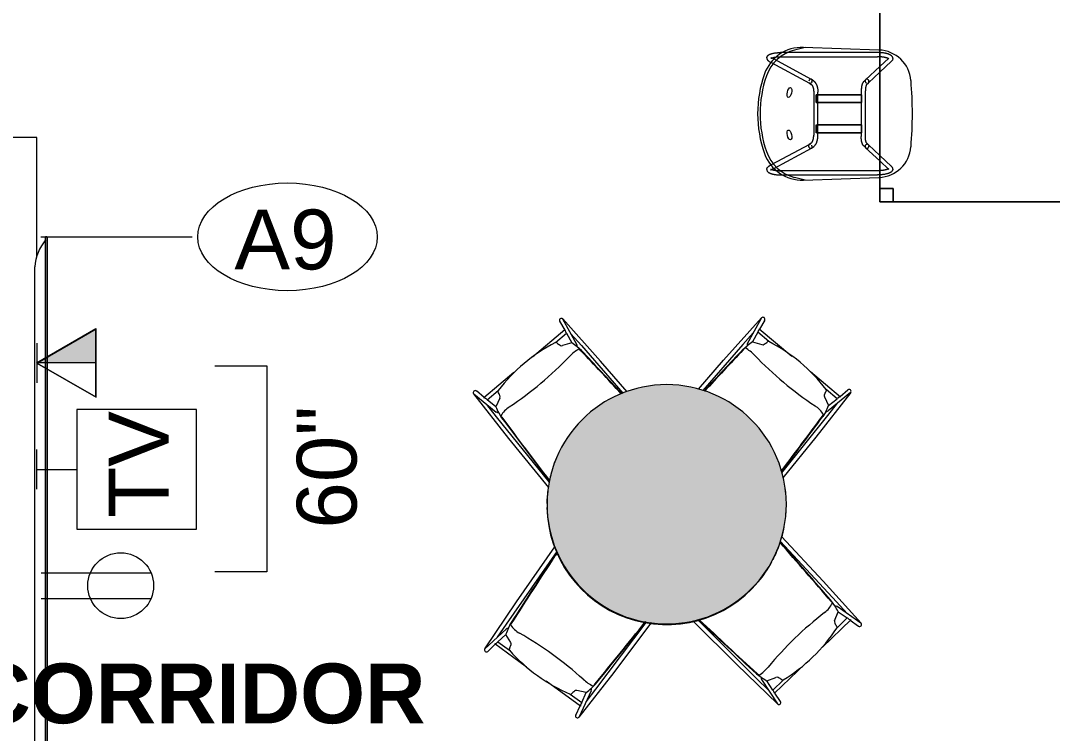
# Model space of a CAD drawing. Header units: inches. Extents: x -326 to 986, y -79 to 1436.
# Drawn here: x 435.8 to 590.9, y 321 to 428.2 of the extents above; entities that cross this region are included whole.
import ezdxf

# ---------------------------------------------------------------- set-up
doc = ezdxf.new("R2010")
doc.units = ezdxf.units.IN
doc.header["$LTSCALE"] = 48
doc.header["$MEASUREMENT"] = 0
for name, color, linetype, lineweight in [('A-ANNO-NOTE', 4, 'Continuous', 13), ('A-AREA-IDEN', 1, 'Continuous', 9), ('A-DETL-GENF', 247, 'Continuous', 9), ('A-DETL-THIN', 8, 'Continuous', 9), ('A-WALL', 8, 'Continuous', 13), ('G-ANNO-TEXT', 8, 'Continuous', 9), ('I-FURN', 47, 'Continuous', 9), ('Q-SPCQ', 8, 'Continuous', 9), ('Q-SPCQ-IDEN', 8, 'Continuous', 9)]:
    doc.layers.add(name, color=color, linetype=linetype, lineweight=lineweight)
doc.styles.add('Arial', font='arial.ttf', dxfattribs={"height": 9})
doc.styles.add('Swis721 Lt BT', font='swissl.ttf', dxfattribs={"height": 9})
doc.styles.add('Swis721 Lt BT_B', font='', dxfattribs={"height": 9})
doc.styles.get('Swis721 Lt BT_B').set_extended_font_data('Swis721 Lt BT', bold=True)

# ---------------------------------------------------------------- blocks, each defined once
blk = doc.blocks.new('Rectangular Table1 - Rectangular Table-8594201-Level XX  POWER _ SIGNAL NEW')
at = {"layer": 'I-FURN'}
for p, q in [((-41.48, 18), (-43.48, 18)), ((-43.48, 18), (-43.48, 16)), ((-43.48, 16), (-43.48, 18)), ((-43.48, 18), (-41.48, 18)), ((-39.78, 18), (-43.48, 18)), ((-43.48, 18), (-43.48, -18)), ((-43.48, -18), (-43.48, 18)), ((-43.48, 18), (-39.78, 18)), ((-41.48, 16), (-41.48, 18)), ((-41.48, 18), (-41.48, 16)), ((-39.72, 18), (-39.78, 18)), ((-39.78, 18), (-39.72, 18)), ((-20.66, 18), (-39.69, 18)), ((-39.69, 18), (-20.66, 18)), ((-11.78, 18), (-20.66, 18)), ((-20.66, 18), (-11.78, 18)), ((-11.72, 18), (-11.78, 18)), ((-11.78, 18), (-11.72, 18)), ((7.34, 18), (-11.69, 18)), ((-11.69, 18), (7.34, 18)), ((16.22, 18), (7.34, 18)), ((7.34, 18), (16.22, 18)), ((16.28, 18), (16.22, 18)), ((16.22, 18), (16.28, 18)), ((35.24, 18), (16.31, 18)), ((16.31, 18), (35.24, 18)), ((35.34, 18), (35.25, 18)), ((35.25, 18), (35.34, 18)), ((43.48, 18), (35.34, 18)), ((35.34, 18), (43.48, 18)), ((41.48, 18), (41.48, 16)), ((43.48, 18), (41.48, 18)), ((41.48, 18), (43.48, 18)), ((41.48, 16), (41.48, 18)), ((43.48, 16), (43.48, 18)), ((43.48, 18), (43.48, 16)), ((43.48, -18), (43.48, 18)), ((43.48, 18), (43.48, -18)), ((-43.48, 16), (-41.48, 16)), ((-41.48, 16), (-43.48, 16)), ((41.48, 16), (43.48, 16)), ((43.48, 16), (41.48, 16)), ((-41.48, -16), (-43.48, -16)), ((-43.48, -16), (-43.48, -18)), ((-43.48, -18), (-43.48, -16)), ((-43.48, -16), (-41.48, -16)), ((-41.48, -18), (-41.48, -16)), ((-41.48, -16), (-41.48, -18)), ((43.48, -16), (41.48, -16)), ((41.48, -16), (41.48, -18)), ((41.48, -18), (41.48, -16)), ((41.48, -16), (43.48, -16)), ((43.48, -18), (43.48, -16)), ((43.48, -16), (43.48, -18)), ((-43.48, -18), (-41.48, -18)), ((-41.48, -18), (-43.48, -18)), ((-43.48, -18), (-39.78, -18)), ((-39.78, -18), (-43.48, -18)), ((-39.78, -18), (-20.66, -18)), ((-20.66, -18), (-39.78, -18)), ((-20.66, -18), (-11.78, -18)), ((-11.78, -18), (-20.66, -18)), ((-11.78, -18), (7.34, -18)), ((7.34, -18), (-11.78, -18)), ((7.34, -18), (16.22, -18)), ((16.22, -18), (7.34, -18)), ((16.22, -18), (35.24, -18)), ((35.24, -18), (16.22, -18)), ((35.25, -18), (35.34, -18)), ((35.34, -18), (35.25, -18)), ((35.34, -18), (43.48, -18)), ((43.48, -18), (35.34, -18)), ((41.48, -18), (43.48, -18)), ((43.48, -18), (41.48, -18))]:
    blk.add_line(p, q, dxfattribs=at)
blk = doc.blocks.new('MEZ-Round_Top-Davis_Furniture-2 - 36x36x29-R 2-8594202-Level XX  POWER _ SIGNAL NEW')
at = {"layer": 'I-FURN'}
for start, end in [(107.6794, 109.3106), (115.5126, 119.2541), (123.3247, 129.2038), (131.1608, 270), (316.2031, 317.7022), (305.0918, 308.6976), (282.8424, 290.6961), (293.9565, 299.6999), (270, 281.6734)]:
    blk.add_arc((0, 0), 18, start, end, dxfattribs=at)
blk = doc.blocks.new('Steelcase Coalesse - Montara650 - Seating - Stool - Bar Height - Fully Upholstered-8594203-Level XX  POWER _ SIGNAL NEW')
at = {"layer": 'I-FURN'}
for p, q in [((-8.74, 20.49), (-9.04, 11.96)), ((-8.74, 20.46), (-7.91, 16.19)), ((-7.9, 19.02), (-8.16, 20.53)), ((8.16, 20.53), (7.9, 19.02)), ((7.91, 16.19), (8.74, 20.46)), ((9.04, 11.96), (8.74, 20.49)), ((-2.06, 19.02), (-7.98, 19.02)), ((7.95, 19.02), (1.57, 19.02)), ((-8.34, 15.61), (-8.26, 17.98)), ((-7.8, 18.48), (-5.63, 18.48)), ((-7.46, 16.86), (-7.8, 18.48)), ((-6.14, 17.44), (-7.46, 16.86)), ((5.63, 18.48), (7.8, 18.48)), ((7.46, 16.86), (6.14, 17.44)), ((7.8, 18.48), (7.46, 16.86)), ((8.26, 17.98), (8.34, 15.61)), ((-8.56, 3.01), (-8.34, 15.61)), ((-7.71, 15.86), (-7.85, 15.03)), ((7.85, 15.03), (7.71, 15.86)), ((8.34, 15.61), (8.51, 6.11)), ((-7.77, 15.06), (-7.73, 15.31)), ((7.77, 15.06), (7.74, 15.46)), ((-9.04, 11.96), (-9.2, 2.44)), ((9.14, 5.86), (9.04, 11.96))]:
    blk.add_line(p, q, dxfattribs=at)
for centre, radius, start, end in [((-8.45, 20.48), 0.289, 10.0097, 178), ((8.45, 20.48), 0.289, 2, 169.9903), ((-8.58, 18.53), 0.776, 356.5344, 39.4992), ((0, -6.64), 25.74, 77.3725, 102.6275), ((8.86, 18.49), 1.06, 149.7756, 180.4738), ((-6.27, 17.81), 0.388, 289.7995, 346.241), ((-12.54, 19.66), 6.92, 343.7086, 348.7734), ((-5.55, 18.3), 0.198, 113.3773, 176.6227), ((5.55, 18.3), 0.198, 3.3773, 66.6227), ((12.54, 19.66), 6.92, 191.2266, 196.2914), ((6.27, 17.81), 0.388, 193.759, 250.2005), ((-7.37, 16.3), 0.546, 191, 232.3956), ((-6.37, 11.43), 4.11, 83.6298, 109.3389), ((-0.7, 14.62), 7.12, 161.7344, 169.9649), ((6.63, 9.09), 6.46, 80.1017, 96.3702), ((0.7, 14.62), 7.12, 10.0351, 18.2656), ((7.37, 16.3), 0.546, 307.6044, 349), ((863.96, -36.99), 873.36, 176.58523, 177.37066), ((863.96, -36.99), 873.28, 176.58341, 177.36661), ((0, 68.46), 53.27, 263.6298, 276.3702), ((-863.96, -36.99), 873.28, 2.83481, 3.41659), ((-863.96, -36.99), 873.36, 2.83274, 3.41477)]:
    blk.add_arc(centre, radius, start, end, dxfattribs=at)
blk = doc.blocks.new('Steelcase Coalesse - Montara650 - Seating - Stool - Bar Height - Fully Upholstered-8594204-Level XX  POWER _ SIGNAL NEW')
at = {"layer": 'I-FURN'}
for p, q in [((-9.04, -11.96), (-9.17, -4.11)), ((-8.53, -4.58), (-8.34, -15.61)), ((9.14, -6.2), (9.04, -11.96)), ((8.34, -15.61), (8.5, -6.44)), ((-8.74, -20.49), (-9.04, -11.96)), ((9.04, -11.96), (8.74, -20.49)), ((-7.71, -15.86), (-7.85, -15.03)), ((-7.77, -15.06), (-7.73, -15.31)), ((7.85, -15.03), (7.71, -15.86)), ((7.77, -15.06), (7.74, -15.46)), ((-8.74, -20.46), (-7.91, -16.19)), ((-8.34, -15.61), (-8.26, -17.98)), ((-7.46, -16.86), (-7.8, -18.48)), ((-6.14, -17.44), (-7.46, -16.86)), ((7.46, -16.86), (6.14, -17.44)), ((7.8, -18.48), (7.46, -16.86)), ((7.91, -16.19), (8.74, -20.46)), ((8.26, -17.98), (8.34, -15.61)), ((-7.8, -18.48), (-5.63, -18.48)), ((5.63, -18.48), (7.8, -18.48)), ((-7.9, -19.02), (-8.16, -20.53)), ((-2.06, -19.02), (-7.98, -19.02)), ((7.95, -19.02), (1.57, -19.02)), ((8.16, -20.53), (7.9, -19.02))]:
    blk.add_line(p, q, dxfattribs=at)
for centre, radius, start, end in [((863.96, 36.99), 873.36, 182.73362, 183.41477), ((863.96, 36.99), 873.28, 182.73782, 183.41659), ((-863.96, 36.99), 873.28, 356.58341, 357.14296), ((-863.96, 36.99), 873.36, 356.58523, 357.14528), ((-6.37, -11.43), 4.11, 250.6611, 276.3702), ((0, -68.46), 53.27, 83.6298, 96.3702), ((6.63, -9.09), 6.46, 263.6298, 279.8983), ((-7.37, -16.3), 0.546, 127.6044, 169), ((-0.7, -14.62), 7.12, 190.0351, 198.2656), ((0.7, -14.62), 7.12, 341.7344, 349.9649), ((7.37, -16.3), 0.546, 11, 52.3956), ((-8.58, -18.53), 0.776, 320.5008, 3.4656), ((-6.27, -17.81), 0.388, 13.759, 70.2005), ((-12.54, -19.66), 6.92, 11.2266, 16.2914), ((-5.55, -18.3), 0.198, 183.3773, 246.6227), ((0, 6.64), 25.74, 257.3725, 282.6275), ((5.55, -18.3), 0.198, 293.3773, 356.6227), ((12.54, -19.66), 6.92, 163.7086, 168.7734), ((6.27, -17.81), 0.388, 109.7995, 166.241), ((8.86, -18.49), 1.06, 179.5262, 210.2244), ((-8.45, -20.48), 0.289, 182, 349.9903), ((8.45, -20.48), 0.289, 190.0097, 358)]:
    blk.add_arc(centre, radius, start, end, dxfattribs=at)
blk = doc.blocks.new('Steelcase Coalesse - Montara650 - Seating - Stool - Bar Height - Fully Upholstered-V36-Level XX  POWER _ SIGNAL NEW')
at = {"layer": 'I-FURN'}
for p, q in [((-9.04, -11.96), (-9.21, -1.89)), ((-8.57, -2.21), (-8.57, -2.29)), ((-8.57, -2.29), (-8.34, -15.61)), ((-8.22, -2.52), (-8.28, -2.39)), ((8.34, -15.61), (8.56, -3.06)), ((8.41, -3), (8.4, -3.13)), ((8.49, -2.96), (8.48, -3.09)), ((8.56, -3.06), (8.56, -2.92)), ((9.2, -2.77), (9.04, -11.96)), ((9.2, -2.6), (9.2, -2.73)), ((-8.74, -20.49), (-9.04, -11.96)), ((9.04, -11.96), (8.74, -20.49)), ((-7.71, -15.86), (-7.85, -15.03)), ((-7.77, -15.06), (-7.73, -15.31)), ((7.85, -15.03), (7.71, -15.86)), ((7.77, -15.06), (7.74, -15.46)), ((-8.74, -20.46), (-7.91, -16.19)), ((-8.34, -15.61), (-8.26, -17.98)), ((-7.46, -16.86), (-7.8, -18.48)), ((-6.14, -17.44), (-7.46, -16.86)), ((7.46, -16.86), (6.14, -17.44)), ((7.8, -18.48), (7.46, -16.86)), ((7.91, -16.19), (8.74, -20.46)), ((8.26, -17.98), (8.34, -15.61)), ((-7.8, -18.48), (-5.63, -18.48)), ((5.63, -18.48), (7.8, -18.48)), ((-7.9, -19.02), (-8.16, -20.53)), ((-2.06, -19.02), (-7.98, -19.02)), ((7.95, -19.02), (1.57, -19.02)), ((8.16, -20.53), (7.9, -19.02))]:
    blk.add_line(p, q, dxfattribs=at)
for centre, radius, start, end in [((-7.99, -2.96), 0.5, 117.3539, 182.6232), ((863.96, 36.99), 873.36, 182.62317, 183.41477), ((-7.99, -2.96), 0.42, 117.2402, 182.6232), ((863.96, 36.99), 873.28, 182.62317, 183.41659), ((-6.2, -7.6), 5.47, 110.4654, 111.6097), ((-6.2, -7.6), 5.39, 111.0128, 111.5699), ((-6.2, -7.6), 5.39, 109.723, 111.0128), ((-863.96, 36.99), 873.36, 356.58523, 357.3697), ((-863.96, 36.99), 873.28, 356.58341, 357.36702), ((-6.37, -11.43), 4.11, 250.6611, 276.3702), ((0, -68.46), 53.27, 83.6298, 96.3702), ((6.63, -9.09), 6.46, 263.6298, 279.8983), ((-7.37, -16.3), 0.546, 127.6044, 169), ((-0.7, -14.62), 7.12, 190.0351, 198.2656), ((0.7, -14.62), 7.12, 341.7344, 349.9649), ((7.37, -16.3), 0.546, 11, 52.3956), ((-8.58, -18.53), 0.776, 320.5008, 3.4656), ((-6.27, -17.81), 0.388, 13.759, 70.2005), ((-12.54, -19.66), 6.92, 11.2266, 16.2914), ((-5.55, -18.3), 0.198, 183.3773, 246.6227), ((0, 6.64), 25.74, 257.3725, 282.6275), ((5.55, -18.3), 0.198, 293.3773, 356.6227), ((12.54, -19.66), 6.92, 163.7086, 168.7734), ((6.27, -17.81), 0.388, 109.7995, 166.241), ((8.86, -18.49), 1.06, 179.5262, 210.2244), ((-8.45, -20.48), 0.289, 182, 349.9903), ((8.45, -20.48), 0.289, 190.0097, 358)]:
    blk.add_arc(centre, radius, start, end, dxfattribs=at)
blk = doc.blocks.new('Steelcase Coalesse - Montara650 - Seating - Stool - Bar Height - Fully Upholstered-V37-Level XX  POWER _ SIGNAL NEW')
at = {"layer": 'I-FURN'}
for p, q in [((-8.74, 20.49), (-9.04, 11.96)), ((-8.74, 20.46), (-7.91, 16.19)), ((-7.9, 19.02), (-8.16, 20.53)), ((8.16, 20.53), (7.9, 19.02)), ((7.91, 16.19), (8.74, 20.46)), ((9.04, 11.96), (8.74, 20.49)), ((-2.06, 19.02), (-7.98, 19.02)), ((7.95, 19.02), (1.57, 19.02)), ((-8.34, 15.61), (-8.26, 17.98)), ((-7.8, 18.48), (-5.63, 18.48)), ((-7.46, 16.86), (-7.8, 18.48)), ((-6.14, 17.44), (-7.46, 16.86)), ((5.63, 18.48), (7.8, 18.48)), ((7.46, 16.86), (6.14, 17.44)), ((7.8, 18.48), (7.46, 16.86)), ((8.26, 17.98), (8.34, 15.61)), ((-8.56, 3.2), (-8.34, 15.61)), ((-7.71, 15.86), (-7.85, 15.03)), ((7.85, 15.03), (7.71, 15.86)), ((8.34, 15.61), (8.56, 3.12)), ((-7.77, 15.06), (-7.73, 15.31)), ((7.77, 15.06), (7.74, 15.46)), ((-9.04, 11.96), (-9.2, 2.81)), ((9.2, 2.8), (9.04, 11.96)), ((8.4, 3.12), (8.4, 3.21)), ((8.49, 3.08), (8.48, 3.16)), ((8.56, 3.12), (8.56, 3.04)), ((9.2, 2.66), (9.2, 2.74))]:
    blk.add_line(p, q, dxfattribs=at)
for centre, radius, start, end in [((-8.45, 20.48), 0.289, 10.0097, 178), ((8.45, 20.48), 0.289, 2, 169.9903), ((-8.58, 18.53), 0.776, 356.5344, 39.4992), ((0, -6.64), 25.74, 77.3725, 102.6275), ((8.86, 18.49), 1.06, 149.7756, 180.4738), ((-6.27, 17.81), 0.388, 289.7995, 346.241), ((-12.54, 19.66), 6.92, 343.7086, 348.7734), ((-5.55, 18.3), 0.198, 113.3773, 176.6227), ((5.55, 18.3), 0.198, 3.3773, 66.6227), ((12.54, 19.66), 6.92, 191.2266, 196.2914), ((6.27, 17.81), 0.388, 193.759, 250.2005), ((-7.37, 16.3), 0.546, 191, 232.3956), ((-6.37, 11.43), 4.11, 83.6298, 109.3389), ((-0.7, 14.62), 7.12, 161.7344, 169.9649), ((6.63, 9.09), 6.46, 80.1017, 96.3702), ((0.7, 14.62), 7.12, 10.0351, 18.2656), ((7.37, 16.3), 0.546, 307.6044, 349), ((863.96, -36.99), 873.36, 176.58523, 177.35972), ((863.96, -36.99), 873.28, 176.58341, 177.35612), ((0, 68.46), 53.27, 263.6298, 276.3702), ((-863.96, -36.99), 873.28, 2.63793, 3.41659), ((-863.96, -36.99), 873.36, 2.63492, 3.41477)]:
    blk.add_arc(centre, radius, start, end, dxfattribs=at)
blk = doc.blocks.new('HighTower_Eyes_Guest - HighTower_Eyes_Guest-V43-Level XX  POWER _ SIGNAL NEW')
at = {"layer": 'I-FURN'}
for p, q in [((-8.43, 8.96), (-8.2, 8.54)), ((-8.3, 9.03), (-8.3, 9.03)), ((-8.18, 8.49), (-5.18, 2.92)), ((-7.71, 8.96), (-7.88, 9.26)), ((-4.63, 3.21), (-7.71, 8.96)), ((7.71, 8.96), (4.62, 3.2)), ((5.17, 2.9), (8.2, 8.54)), ((7.88, 9.26), (7.71, 8.96)), ((8.2, 8.54), (8.43, 8.96)), ((8.3, 9.03), (8.3, 9.03)), ((-9.2, 7.57), (-9.2, 7.23)), ((-9.2, 7.23), (-9.2, -7.02)), ((-8.57, -7.02), (-8.57, 7.57)), ((8.57, 7.57), (8.57, -7.02)), ((9.2, 7.23), (9.2, 7.57)), ((9.2, -7.02), (9.2, 7.19)), ((-9.97, 3.84), (-9.57, 5.45)), ((9.97, 3.84), (9.57, 5.45)), ((-9.98, 4.11), (-9.58, -7.25)), ((-4.41, 2.93), (-4.65, 3.26)), ((4.65, 3.26), (4.41, 2.93)), ((9.58, -7.25), (9.98, 4.11)), ((-5.16, 2.9), (-4.92, 2.56)), ((3.25, 2.57), (-3.25, 2.57)), ((-3.25, 1.94), (3.25, 1.94)), ((-2.86, 2.22), (-1.68, 2.22)), ((-2.86, 2.1), (-2.86, 2.17)), ((-2.86, 2.17), (-2.86, 2.12)), ((-2.86, 2.12), (-1.68, 2.12)), ((-2.86, 2.04), (-2.86, 2.1)), ((-2.86, 2.1), (-2.86, 2.04)), ((-2.86, 1.76), (-2.86, 2.04)), ((-2.86, 2.03), (-2.86, 1.99)), ((-2.86, 1.94), (-2.86, 0.38)), ((-2.86, 1.43), (-2.86, 1.76)), ((-1.68, 2.16), (-1.68, 2.1)), ((-1.68, 2.04), (-1.68, 2.09)), ((-1.68, 2.09), (-1.68, 2.04)), ((-1.68, 2.04), (-1.68, 1.76)), ((-1.68, 0.38), (-1.68, 1.94)), ((-1.68, 1.76), (-1.68, 1.43)), ((1.68, 2.22), (2.86, 2.22)), ((1.68, 2.12), (1.68, 2.18)), ((1.68, 2.18), (1.68, 2.12)), ((1.68, 2.12), (2.86, 2.12)), ((1.68, 2.05), (1.68, 2.1)), ((1.68, 2.1), (1.68, 2.05)), ((1.68, 1.76), (1.68, 2.04)), ((1.68, 1.95), (1.68, 0.38)), ((1.68, 1.43), (1.68, 1.76)), ((2.86, 2.12), (2.86, 2.18)), ((2.86, 2.18), (2.86, 2.11)), ((2.86, 2.04), (2.86, 2.1)), ((2.86, 2.1), (2.86, 2.04)), ((2.86, 1.99), (2.86, 2.04)), ((2.86, 2.04), (2.86, 1.99)), ((2.86, 1.96), (2.86, 1.76)), ((2.86, 0.38), (2.86, 1.94)), ((2.86, 1.76), (2.86, 1.43)), ((4.92, 2.56), (5.16, 2.9)), ((-2.86, -3.21), (-2.86, 1.43)), ((-2.86, 0.38), (-2.86, -0.75)), ((-1.68, 1.43), (-1.68, -3.21)), ((-1.68, -0.75), (-1.68, 0.38)), ((1.68, -3.21), (1.68, 1.43)), ((1.68, 0.38), (1.68, -0.75)), ((2.86, 1.43), (2.86, -3.21)), ((2.86, -0.75), (2.86, 0.38)), ((-2.86, -0.75), (-2.86, -1.82)), ((-1.68, -1.82), (-1.68, -0.75)), ((1.68, -0.75), (1.68, -1.82)), ((2.86, -1.82), (2.86, -0.75)), ((-2.86, -1.82), (-2.86, -3.07)), ((-2.86, -3.07), (-2.86, -4.58)), ((-1.68, -3.07), (-1.68, -1.82)), ((-1.68, -4.58), (-1.68, -3.07)), ((1.68, -1.82), (1.68, -3.07)), ((1.68, -3.07), (1.68, -4.58)), ((2.86, -3.07), (2.86, -1.82)), ((2.86, -4.58), (2.86, -3.07)), ((-2.86, -4.58), (-3.42, -4.58)), ((-2.86, -3.53), (-2.86, -3.21)), ((-2.86, -4.6), (-2.86, -3.53)), ((-2.86, -4.58), (-2.86, -4.59)), ((-2.86, -4.6), (-2.86, -4.58)), ((-2.86, -4.59), (-2.86, -4.61)), ((-1.68, -4.6), (-2.86, -4.6)), ((-2.86, -4.61), (-1.68, -4.61)), ((-1.68, -3.21), (-1.68, -3.53)), ((-1.68, -3.53), (-1.68, -4.6)), ((1.68, -4.58), (-1.68, -4.58)), ((-1.68, -4.59), (-1.68, -4.58)), ((-1.68, -4.58), (-1.68, -4.6)), ((-1.68, -4.61), (-1.68, -4.59)), ((1.68, -3.53), (1.68, -3.21)), ((1.68, -4.6), (1.68, -3.53)), ((1.68, -4.59), (1.68, -4.58)), ((1.68, -4.58), (1.68, -4.6)), ((1.68, -4.61), (1.68, -4.59)), ((1.68, -4.6), (2.86, -4.6)), ((2.86, -4.61), (1.68, -4.61)), ((2.86, -3.21), (2.86, -3.53)), ((2.86, -3.53), (2.86, -4.6)), ((3.42, -4.58), (2.86, -4.58)), ((2.86, -4.58), (2.86, -4.59)), ((2.86, -4.6), (2.86, -4.58)), ((2.86, -4.59), (2.86, -4.61)), ((-5.12, -5.24), (-7.11, -7.37)), ((-6.26, -7.37), (-4.67, -5.67)), ((-4.85, -4.95), (-5.13, -5.25)), ((-4.67, -5.67), (-4.4, -5.38)), ((-3.42, -5.2), (3.42, -5.2)), ((4.4, -5.38), (4.67, -5.67)), ((4.67, -5.67), (6.26, -7.37)), ((5.13, -5.25), (4.85, -4.95)), ((7.11, -7.37), (5.12, -5.24)), ((-9.19, -7.46), (-9.19, -7.38)), ((-7.11, -7.37), (-8.38, -8.72)), ((-7.92, -9.15), (-6.26, -7.37)), ((6.26, -7.37), (7.92, -9.15)), ((8.38, -8.72), (7.11, -7.37)), ((9.19, -7.46), (9.19, -7.38)), ((-8.29, -8.68), (-8.3, -8.66)), ((-8.25, -8.73), (-8.25, -8.72)), ((7.94, -9.16), (7.92, -9.15)), ((8.25, -8.73), (8.25, -8.72)), ((8.29, -8.68), (8.3, -8.66)), ((-8.32, -9.33), (-8.38, -9.33))]:
    blk.add_line(p, q, dxfattribs=at)
at = {"layer": 'I-FURN', "flags": 128}
for points in [[(-8.39, 9.63), (-8.45, 9.62), (-8.51, 9.61), (-8.57, 9.59), (-8.62, 9.57), (-8.67, 9.54), (-8.71, 9.5), (-8.75, 9.47), (-8.78, 9.43), (-8.81, 9.39), (-8.84, 9.35), (-8.87, 9.31), (-8.89, 9.27), (-8.91, 9.22), (-8.94, 9.18), (-8.96, 9.13), (-8.98, 9.08), (-9, 9.03), (-9.01, 8.98), (-9.03, 8.92), (-9.05, 8.87), (-9.06, 8.81), (-9.08, 8.75), (-9.09, 8.69), (-9.1, 8.63), (-9.11, 8.57), (-9.13, 8.5), (-9.14, 8.44), (-9.15, 8.37), (-9.16, 8.3), (-9.16, 8.24), (-9.17, 8.17), (-9.18, 8.09), (-9.18, 8.02), (-9.19, 7.95), (-9.19, 7.88), (-9.19, 7.81), (-9.2, 7.73), (-9.2, 7.66), (-9.2, 7.59), (-9.2, 7.57)], [(-8.39, 9.63), (-8.32, 9.62), (-8.26, 9.61), (-8.21, 9.59), (-8.15, 9.57), (-8.11, 9.54), (-8.06, 9.5), (-8.03, 9.47), (-7.99, 9.43), (-7.96, 9.39), (-7.93, 9.35), (-7.91, 9.31), (-7.88, 9.27), (-7.88, 9.26)], [(8.39, 9.63), (8.32, 9.62), (8.26, 9.61), (8.21, 9.59), (8.15, 9.57), (8.11, 9.54), (8.06, 9.5), (8.03, 9.47), (7.99, 9.43), (7.96, 9.39), (7.93, 9.35), (7.91, 9.31), (7.88, 9.27), (7.88, 9.26)], [(8.39, 9.63), (8.45, 9.62), (8.51, 9.61), (8.57, 9.59), (8.62, 9.57), (8.67, 9.54), (8.71, 9.5), (8.75, 9.47), (8.78, 9.43), (8.81, 9.39), (8.84, 9.35), (8.87, 9.31), (8.89, 9.27), (8.91, 9.22), (8.94, 9.18), (8.96, 9.13), (8.98, 9.08), (9, 9.03), (9.01, 8.98), (9.03, 8.92), (9.05, 8.87), (9.06, 8.81), (9.08, 8.75), (9.09, 8.69), (9.1, 8.63), (9.11, 8.57), (9.13, 8.5), (9.14, 8.44), (9.15, 8.37), (9.16, 8.3), (9.16, 8.24), (9.17, 8.17), (9.18, 8.09), (9.18, 8.02), (9.19, 7.95), (9.19, 7.88), (9.19, 7.81), (9.2, 7.73), (9.2, 7.66), (9.2, 7.59), (9.2, 7.57)], [(-8.54, 8.2), (-8.54, 8.15), (-8.55, 8.09), (-8.56, 8.03), (-8.56, 7.96), (-8.56, 7.9), (-8.57, 7.83), (-8.57, 7.77), (-8.57, 7.7)], [(-8.38, 8.88), (-8.4, 8.85), (-8.41, 8.81), (-8.42, 8.78), (-8.43, 8.74), (-8.45, 8.69), (-8.46, 8.65), (-8.47, 8.6), (-8.48, 8.55), (-8.49, 8.5), (-8.5, 8.44), (-8.51, 8.39), (-8.52, 8.33), (-8.53, 8.27), (-8.54, 8.21)], [(-8.47, 9.03), (-8.47, 9.03), (-8.46, 9.02), (-8.46, 9.01), (-8.45, 9), (-8.44, 8.98), (-8.43, 8.96)], [(-8.32, 9.01), (-8.32, 9), (-8.34, 8.98), (-8.35, 8.96), (-8.36, 8.94), (-8.37, 8.91), (-8.38, 8.88)], [(-8.3, 9.03), (-8.31, 9.02), (-8.32, 9.01)], [(8.3, 9.03), (8.31, 9.02), (8.32, 9.01)], [(8.32, 9.01), (8.32, 9), (8.34, 8.98), (8.35, 8.96), (8.36, 8.94), (8.37, 8.91), (8.38, 8.88)], [(8.38, 8.88), (8.4, 8.85), (8.41, 8.81), (8.42, 8.78), (8.43, 8.74), (8.45, 8.69), (8.46, 8.65), (8.47, 8.6), (8.48, 8.55), (8.49, 8.5), (8.5, 8.44), (8.51, 8.39), (8.52, 8.33), (8.53, 8.27), (8.54, 8.21)], [(8.47, 9.03), (8.47, 9.03), (8.46, 9.02), (8.46, 9.01), (8.45, 9), (8.44, 8.98), (8.43, 8.96)], [(8.54, 8.2), (8.54, 8.15), (8.55, 8.09), (8.56, 8.03), (8.56, 7.96), (8.56, 7.9)], [(8.56, 7.9), (8.57, 7.83), (8.57, 7.77), (8.57, 7.7), (8.57, 7.64), (8.57, 7.57), (8.57, 7.57)], [(-8.57, 7.7), (-8.57, 7.64), (-8.57, 7.57), (-8.57, 7.57)], [(-4.92, 2.56), (-4.89, 2.52), (-4.86, 2.48), (-4.82, 2.44), (-4.78, 2.41), (-4.74, 2.37), (-4.7, 2.34), (-4.66, 2.31), (-4.61, 2.28), (-4.56, 2.25), (-4.52, 2.22), (-4.47, 2.2), (-4.41, 2.17), (-4.36, 2.15), (-4.31, 2.12), (-4.25, 2.1), (-4.19, 2.08), (-4.14, 2.07), (-4.08, 2.05), (-4.02, 2.03), (-3.96, 2.02), (-3.9, 2.01), (-3.83, 1.99), (-3.77, 1.98), (-3.71, 1.97), (-3.64, 1.96), (-3.58, 1.96), (-3.51, 1.95), (-3.45, 1.95), (-3.38, 1.94), (-3.32, 1.94), (-3.25, 1.94)], [(-4.41, 2.93), (-4.4, 2.91), (-4.39, 2.9), (-4.38, 2.89), (-4.36, 2.87), (-4.34, 2.85), (-4.32, 2.84), (-4.3, 2.82), (-4.28, 2.8), (-4.25, 2.79), (-4.22, 2.77), (-4.19, 2.75), (-4.15, 2.74), (-4.12, 2.72), (-4.08, 2.71), (-4.04, 2.69), (-4, 2.68), (-3.96, 2.66), (-3.91, 2.65), (-3.87, 2.64), (-3.82, 2.63), (-3.77, 2.62), (-3.72, 2.61), (-3.67, 2.6), (-3.62, 2.59), (-3.57, 2.59), (-3.52, 2.58), (-3.46, 2.58), (-3.41, 2.57), (-3.36, 2.57), (-3.3, 2.57), (-3.25, 2.57)], [(4.41, 2.93), (4.4, 2.91), (4.39, 2.9), (4.38, 2.89), (4.36, 2.87), (4.34, 2.85), (4.32, 2.84), (4.3, 2.82), (4.28, 2.8), (4.25, 2.79), (4.22, 2.77), (4.19, 2.75), (4.15, 2.74), (4.12, 2.72), (4.08, 2.71), (4.04, 2.69), (4, 2.68), (3.96, 2.66), (3.91, 2.65), (3.87, 2.64), (3.82, 2.63), (3.77, 2.62), (3.72, 2.61), (3.67, 2.6), (3.62, 2.59), (3.57, 2.59), (3.52, 2.58), (3.46, 2.58), (3.41, 2.57), (3.36, 2.57), (3.3, 2.57), (3.25, 2.57)], [(4.92, 2.56), (4.89, 2.52), (4.86, 2.48), (4.82, 2.44), (4.78, 2.41), (4.74, 2.37), (4.7, 2.34), (4.66, 2.31), (4.61, 2.28), (4.56, 2.25), (4.52, 2.22), (4.47, 2.2), (4.41, 2.17), (4.36, 2.15), (4.31, 2.12), (4.25, 2.1), (4.19, 2.08), (4.14, 2.07), (4.08, 2.05), (4.02, 2.03), (3.96, 2.02), (3.9, 2.01), (3.83, 1.99), (3.77, 1.98), (3.71, 1.97), (3.64, 1.96), (3.58, 1.96), (3.51, 1.95), (3.45, 1.95), (3.38, 1.94), (3.32, 1.94), (3.25, 1.94)], [(-4.85, -4.95), (-4.82, -4.92), (-4.79, -4.89), (-4.76, -4.87), (-4.72, -4.85), (-4.69, -4.83), (-4.65, -4.81), (-4.62, -4.79), (-4.58, -4.77), (-4.54, -4.75), (-4.5, -4.74), (-4.46, -4.73), (-4.42, -4.71), (-4.38, -4.7), (-4.34, -4.69), (-4.29, -4.67), (-4.25, -4.66), (-4.2, -4.65), (-4.16, -4.64), (-4.11, -4.64), (-4.06, -4.63), (-4.01, -4.62), (-3.96, -4.61), (-3.91, -4.61), (-3.86, -4.6), (-3.81, -4.6), (-3.76, -4.59), (-3.7, -4.59), (-3.65, -4.58), (-3.6, -4.58), (-3.54, -4.58), (-3.49, -4.58), (-3.44, -4.58), (-3.42, -4.58)], [(4.85, -4.95), (4.82, -4.92), (4.79, -4.89), (4.76, -4.87), (4.72, -4.85), (4.69, -4.83), (4.65, -4.81), (4.62, -4.79), (4.58, -4.77), (4.54, -4.75), (4.5, -4.74), (4.46, -4.73), (4.42, -4.71), (4.38, -4.7), (4.34, -4.69), (4.29, -4.67), (4.25, -4.66), (4.2, -4.65), (4.16, -4.64), (4.11, -4.64), (4.06, -4.63), (4.01, -4.62), (3.96, -4.61), (3.91, -4.61), (3.86, -4.6), (3.81, -4.6), (3.76, -4.59), (3.7, -4.59), (3.65, -4.58), (3.6, -4.58), (3.54, -4.58), (3.49, -4.58), (3.44, -4.58), (3.42, -4.58)], [(-4.4, -5.38), (-4.4, -5.38), (-4.39, -5.38), (-4.38, -5.37), (-4.37, -5.37), (-4.36, -5.36), (-4.35, -5.35), (-4.33, -5.34), (-4.31, -5.33), (-4.29, -5.33), (-4.26, -5.32), (-4.24, -5.31), (-4.21, -5.3), (-4.18, -5.29), (-4.15, -5.28), (-4.11, -5.27), (-4.08, -5.27), (-4.04, -5.26), (-4, -5.25), (-3.97, -5.24), (-3.93, -5.24), (-3.88, -5.23), (-3.84, -5.23), (-3.8, -5.22), (-3.76, -5.22), (-3.71, -5.21), (-3.67, -5.21), (-3.62, -5.21), (-3.58, -5.21), (-3.53, -5.2), (-3.49, -5.2), (-3.44, -5.2), (-3.42, -5.2)], [(4.4, -5.38), (4.4, -5.38), (4.39, -5.38), (4.38, -5.37), (4.37, -5.37), (4.36, -5.36), (4.35, -5.35), (4.33, -5.34), (4.31, -5.33), (4.29, -5.33), (4.26, -5.32), (4.24, -5.31), (4.21, -5.3), (4.18, -5.29), (4.15, -5.28), (4.11, -5.27), (4.08, -5.27), (4.04, -5.26), (4, -5.25), (3.97, -5.24), (3.93, -5.24), (3.88, -5.23), (3.84, -5.23), (3.8, -5.22), (3.76, -5.22), (3.71, -5.21), (3.67, -5.21), (3.62, -5.21), (3.58, -5.21), (3.53, -5.2), (3.49, -5.2), (3.44, -5.2), (3.42, -5.2)], [(-9.19, -7.37), (-9.19, -7.29), (-9.2, -7.21), (-9.2, -7.13), (-9.2, -7.04), (-9.2, -7.02)], [(-9.17, -7.68), (-9.17, -7.62), (-9.18, -7.54), (-9.19, -7.46)], [(-9.15, -7.83), (-9.16, -7.78), (-9.17, -7.7)], [(-8.57, -7.37), (-8.57, -7.3), (-8.57, -7.23), (-8.57, -7.15), (-8.57, -7.08), (-8.57, -7.02)], [(-8.55, -7.6), (-8.55, -7.53), (-8.56, -7.45), (-8.56, -7.38)], [(-8.53, -7.8), (-8.53, -7.74), (-8.54, -7.67), (-8.55, -7.6)], [(8.53, -7.8), (8.53, -7.74), (8.54, -7.67), (8.55, -7.6), (8.55, -7.53), (8.56, -7.45), (8.56, -7.38)], [(8.57, -7.37), (8.57, -7.3), (8.57, -7.23), (8.57, -7.15), (8.57, -7.08), (8.57, -7.02)], [(8.9, -8.84), (8.93, -8.79), (8.95, -8.74), (8.97, -8.68), (8.99, -8.62), (9.01, -8.56), (9.03, -8.5), (9.04, -8.43), (9.06, -8.37), (9.08, -8.3), (9.09, -8.23), (9.1, -8.16), (9.12, -8.08), (9.13, -8.01), (9.14, -7.93), (9.15, -7.86), (9.16, -7.78), (9.17, -7.7)], [(9.17, -7.68), (9.17, -7.62), (9.18, -7.54), (9.19, -7.46)], [(9.19, -7.37), (9.19, -7.29), (9.2, -7.21), (9.2, -7.13), (9.2, -7.04), (9.2, -7.02)], [(-8.83, -8.99), (-8.85, -8.94), (-8.88, -8.9), (-8.9, -8.84), (-8.93, -8.79), (-8.95, -8.74), (-8.97, -8.68), (-8.99, -8.62), (-9.01, -8.56), (-9.03, -8.5), (-9.04, -8.43), (-9.06, -8.37), (-9.08, -8.3), (-9.09, -8.23), (-9.1, -8.16), (-9.12, -8.08), (-9.13, -8.01), (-9.14, -7.93), (-9.15, -7.86)], [(-8.38, -9.33), (-8.45, -9.31), (-8.51, -9.29), (-8.56, -9.27), (-8.61, -9.24), (-8.65, -9.2), (-8.69, -9.16), (-8.73, -9.12), (-8.77, -9.08), (-8.8, -9.04), (-8.83, -8.99)], [(-8.39, -8.45), (-8.4, -8.4), (-8.42, -8.35), (-8.43, -8.3), (-8.45, -8.25), (-8.46, -8.19), (-8.47, -8.13), (-8.48, -8.07), (-8.49, -8.01), (-8.51, -7.95), (-8.52, -7.88), (-8.52, -7.81)], [(-8.3, -8.66), (-8.31, -8.63), (-8.33, -8.6), (-8.34, -8.57), (-8.36, -8.53), (-8.37, -8.49), (-8.39, -8.45)], [(-8.38, -8.73), (-8.38, -8.72), (-8.38, -8.72)], [(-8.32, -9.33), (-8.25, -9.33), (-8.19, -9.31), (-8.13, -9.29), (-8.08, -9.27)], [(-8.26, -8.71), (-8.27, -8.7), (-8.29, -8.68)], [(-8.25, -8.72), (-8.25, -8.72), (-8.26, -8.71)], [(-8.07, -9.27), (-8.02, -9.24), (-7.98, -9.2), (-7.94, -9.16), (-7.92, -9.15)], [(8.31, -9.33), (8.25, -9.33), (8.19, -9.31), (8.13, -9.29), (8.07, -9.27), (8.02, -9.24), (7.98, -9.2), (7.94, -9.16)], [(8.25, -8.72), (8.25, -8.72), (8.26, -8.71)], [(8.26, -8.71), (8.27, -8.7), (8.29, -8.68)], [(8.3, -8.66), (8.31, -8.63), (8.33, -8.6), (8.34, -8.57), (8.36, -8.53), (8.37, -8.49), (8.39, -8.45), (8.4, -8.4), (8.42, -8.35), (8.43, -8.3), (8.45, -8.25), (8.46, -8.19), (8.47, -8.13), (8.48, -8.07), (8.49, -8.01), (8.51, -7.95), (8.52, -7.88), (8.52, -7.81)], [(8.32, -9.33), (8.38, -9.33), (8.45, -9.31), (8.51, -9.29), (8.56, -9.27)], [(8.38, -8.73), (8.38, -8.72), (8.38, -8.72)], [(8.56, -9.27), (8.61, -9.24), (8.65, -9.2), (8.69, -9.16), (8.73, -9.12), (8.77, -9.08), (8.8, -9.04), (8.83, -8.99), (8.85, -8.94), (8.88, -8.9), (8.9, -8.85)]]:
    blk.add_lwpolyline(points, dxfattribs=at)
at = {"layer": 'I-FURN'}
for centre, radius, start, end in [((0, -6.94), 17.94, 70.5275, 109.4725), ((0, -6.94), 17.94, 70.5275, 109.4725), ((-3.98, 4.32), 6, 109.4725, 182), ((-3.75, 4), 6, 108.8918, 166), ((0, -6.94), 17.57, 71.1082, 108.8918), ((3.75, 4), 6, 14, 71.1082), ((3.98, 4.32), 6, 358, 70.5275), ((-4.58, -7.08), 5, 182, 265.3163), ((4.58, -7.08), 5, 274.6837, 358), ((0, 48.87), 61.14, 265.3163, 274.6837)]:
    blk.add_arc(centre, radius, start, end, dxfattribs=at)
for centre, major_axis in [((-3.19, 6.22), (0.731, 0.169)), ((3.19, 6.22), (-0.731, 0.169))]:
    blk.add_ellipse(centre, major_axis=major_axis, ratio=0.429347, dxfattribs=at)
for centre, major_axis, ratio, start_param, end_param in [((-4.9, 3.07), (0.275, 0.148), 0.846149, 1.005041, 3.361235), ((-4.91, 3.08), (0.255, 0.181), 0.826969, 2.348734, 2.610534), ((-4.9, 3.07), (0.275, 0.148), 0.846149, 0.847322, 1.005041), ((-4.9, 3.07), (0.275, 0.148), 0.846149, 0.56645, 0.743241), ((-4.9, 3.07), (0.275, 0.148), 0.846149, 0.245101, 0.481442), ((-4.9, 3.07), (0.275, 0.148), 0.846149, 0, 0.219642), ((-4.91, 3.08), (0.255, 0.181), 0.826969, 6.042005, 6.283185), ((-4.9, 3.07), (0.275, 0.148), 0.846149, 6.241028, 6.283185), ((-4.9, 3.07), (0.275, 0.148), 0.846149, 6.055057, 6.234538), ((-4.91, 3.08), (0.255, 0.181), 0.826969, 5.50754, 5.687096), ((4.9, 3.05), (-0.275, 0.148), 0.846149, 0.345403, 0.565756), ((4.9, 3.05), (-0.275, 0.148), 0.846149, 6.063543, 6.500328), ((4.91, 3.08), (-0.255, 0.181), 0.826969, 0, 0.24118), ((4.9, 3.05), (-0.275, 0.148), 0.846149, 2.707661, 5.172895), ((4.91, 3.08), (-0.255, 0.181), 0.826969, 3.769872, 3.934451), ((-4.91, 3.08), (0.255, 0.181), 0.826969, 2.610534, 2.872333), ((-4.91, 3.08), (0.255, 0.181), 0.826969, 3.134132, 3.141593), ((-4.91, 3.08), (0.255, 0.181), 0.826969, 3.670142, 3.899693), ((-4.91, 3.08), (0.255, 0.181), 0.826969, 4.18133, 4.342747), ((-4.91, 3.08), (0.255, 0.181), 0.826969, 4.507518, 4.704929), ((-4.9, 3.07), (0.275, 0.148), 0.846149, 4.670232, 4.932031), ((4.9, 3.05), (-0.275, 0.148), 0.846149, 0.827555, 1.089355), ((4.9, 3.05), (-0.275, 0.148), 0.846149, 1.354803, 1.853974), ((4.91, 3.08), (-0.255, 0.181), 0.826969, 1.606635, 1.840056), ((4.91, 3.08), (-0.255, 0.181), 0.826969, 1.940439, 2.101855), ((4.9, 3.05), (-0.275, 0.148), 0.846149, 2.218705, 2.398351), ((4.91, 3.08), (-0.255, 0.181), 0.826969, 2.887254, 3.141593), ((4.91, 3.08), (-0.255, 0.181), 0.826969, 3.141593, 3.149053), ((4.91, 3.08), (-0.255, 0.181), 0.826969, 3.478649, 3.672652), ((-4.9, -5.46), (-0.227, 0.214), 0.915808, 0.509455, 0.712684), ((-4.9, -5.45), (-0.228, 0.213), 0.916448, 0.533321, 0.702853), ((-4.9, -5.46), (-0.227, 0.214), 0.915808, 0.784447, 0.974484), ((-4.9, -5.46), (-0.227, 0.214), 0.915808, 0.242642, 0.450885), ((-4.9, -5.45), (-0.228, 0.213), 0.916448, 0.795121, 0.965985), ((-4.9, -5.46), (-0.227, 0.214), 0.915808, 1.050468, 1.236283), ((-4.9, -5.45), (-0.228, 0.213), 0.916448, 1.05692, 1.229009), ((-4.9, -5.45), (-0.228, 0.213), 0.916448, 0.009723, 0.271522), ((-4.9, -5.46), (-0.227, 0.214), 0.915808, 0, 0.189085), ((-4.9, -5.46), (-0.227, 0.214), 0.915808, 1.315063, 1.498082), ((-4.9, -5.46), (-0.227, 0.214), 0.915808, 6.210471, 6.283185), ((-4.9, -5.45), (-0.228, 0.213), 0.916448, 0, 0.009723), ((-4.9, -5.46), (-0.227, 0.214), 0.915808, 5.948672, 6.135181), ((-4.9, -5.45), (-0.228, 0.213), 0.916448, 1.580519, 1.75543), ((-4.9, -5.45), (-0.228, 0.213), 0.916448, 5.900079, 6.031109), ((-4.9, -5.46), (-0.227, 0.214), 0.915808, 5.828232, 5.948672), ((-4.9, -5.45), (-0.228, 0.213), 0.916448, 5.769309, 5.900079), ((-4.9, -5.46), (-0.227, 0.214), 0.915808, 1.842905, 2.021681), ((-4.9, -5.46), (-0.227, 0.214), 0.915808, 5.686873, 5.828232), ((-4.9, -5.45), (-0.228, 0.213), 0.916448, 1.842318, 2.019215), ((-4.9, -5.45), (-0.228, 0.213), 0.916448, 5.56365, 5.74036), ((-4.9, -5.45), (-0.228, 0.213), 0.916448, 2.104118, 2.283912), ((-4.9, -5.46), (-0.227, 0.214), 0.915808, 2.105874, 2.283481), ((-4.9, -5.45), (-0.228, 0.213), 0.916448, 5.320724, 5.50751), ((-4.9, -5.46), (-0.227, 0.214), 0.915808, 2.369337, 2.54528), ((-4.9, -5.45), (-0.228, 0.213), 0.916448, 2.365917, 2.550664), ((-4.9, -5.45), (-0.228, 0.213), 0.916448, 5.114941, 5.24571), ((-4.9, -5.46), (-0.227, 0.214), 0.915808, 5.163274, 5.177163), ((-4.9, -5.45), (-0.228, 0.213), 0.916448, 4.983911, 5.114941), ((-4.9, -5.46), (-0.227, 0.214), 0.915808, 2.633342, 2.807079), ((-4.9, -5.45), (-0.228, 0.213), 0.916448, 2.627717, 2.823607), ((-4.9, -5.45), (-0.228, 0.213), 0.916448, 4.198513, 4.953354), ((-4.9, -5.45), (-0.228, 0.213), 0.916448, 2.889516, 3.413115), ((-4.9, -5.46), (-0.227, 0.214), 0.915808, 4.146457, 4.639675), ((-4.9, -5.46), (-0.227, 0.214), 0.915808, 3.068879, 3.141593), ((-4.9, -5.46), (-0.227, 0.214), 0.915808, 3.141593, 3.330678), ((-4.9, -5.45), (-0.228, 0.213), 0.916448, 3.44224, 3.65847), ((-4.9, -5.45), (-0.228, 0.213), 0.916448, 3.715896, 3.900759), ((4.9, -5.45), (0.228, 0.213), 0.916448, 1.822873, 2.084672), ((4.9, -5.45), (0.228, 0.213), 0.916448, 2.870071, 3.393669), ((4.9, -5.46), (0.227, 0.214), 0.915808, 1.708067, 1.90531), ((4.9, -5.46), (0.227, 0.214), 0.915808, 2.952507, 3.214307), ((4.9, -5.45), (0.228, 0.213), 0.916448, 1.333117, 1.822873), ((4.9, -5.46), (0.227, 0.214), 0.915808, 1.381711, 1.64351), ((4.9, -5.45), (0.228, 0.213), 0.916448, 3.444857, 3.655469), ((4.9, -5.46), (0.227, 0.214), 0.915808, 3.476106, 3.91334), ((4.9, -5.45), (0.228, 0.213), 0.916448, 1.163123, 1.299274), ((4.9, -5.45), (0.228, 0.213), 0.916448, 1.037475, 1.163123), ((4.9, -5.45), (0.228, 0.213), 0.916448, 3.721868, 3.917268), ((4.9, -5.46), (0.227, 0.214), 0.915808, 1.106023, 1.119912), ((4.9, -5.45), (0.228, 0.213), 0.916448, 0.777465, 0.963998), ((4.9, -5.45), (0.228, 0.213), 0.916448, 3.990302, 4.179068), ((4.9, -5.46), (0.227, 0.214), 0.915808, 3.999705, 4.176851), ((4.9, -5.45), (0.228, 0.213), 0.916448, 0.513876, 0.700969), ((4.9, -5.45), (0.228, 0.213), 0.916448, 4.255966, 4.440867), ((4.9, -5.46), (0.227, 0.214), 0.915808, 0.334513, 0.596313), ((4.9, -5.46), (0.227, 0.214), 0.915808, 4.261504, 4.967793), ((4.9, -5.45), (0.228, 0.213), 0.916448, 0.252077, 0.513876), ((4.9, -5.45), (0.228, 0.213), 0.916448, 4.52041, 4.702666), ((4.9, -5.46), (0.227, 0.214), 0.915808, 0, 0.072714), ((4.9, -5.45), (0.228, 0.213), 0.916448, 6.273463, 6.283185), ((4.9, -5.45), (0.228, 0.213), 0.916448, 6.011663, 6.273463), ((4.9, -5.46), (0.227, 0.214), 0.915808, 6.0941, 6.283185), ((4.9, -5.46), (0.227, 0.214), 0.915808, 5.046902, 5.232443), ((4.9, -5.45), (0.228, 0.213), 0.916448, 5.047749, 5.226265), ((4.9, -5.46), (0.227, 0.214), 0.915808, 5.832301, 6.038333), ((4.9, -5.46), (0.227, 0.214), 0.915808, 5.570501, 5.771722), ((4.9, -5.45), (0.228, 0.213), 0.916448, 5.574685, 5.749864), ((4.9, -5.45), (0.228, 0.213), 0.916448, 5.311152, 5.488065), ((4.9, -5.46), (0.227, 0.214), 0.915808, 5.308702, 5.498538)]:
    blk.add_ellipse(centre, major_axis=major_axis, ratio=ratio, start_param=start_param, end_param=end_param, dxfattribs=at)
blk = doc.blocks.new('A-Flat_Screen_TV1 - OLED 65B6P 90_-8594209-Level XX  POWER _ SIGNAL NEW')
at = {"layer": 'Q-SPCQ'}
for p, q in [((-36, 1.81), (36, 1.81)), ((-40.5, 0.19), (40.5, 0.19)), ((-40.5, 0.19), (-40.5, 0)), ((40.5, 0), (-40.5, 0)), ((-40.44, 0), (-40.44, -0.06)), ((40.44, -0.06), (40.44, 0)), ((40.5, 0), (40.5, 0.19)), ((40.44, -0.06), (-40.44, -0.06))]:
    blk.add_line(p, q, dxfattribs=at)
for centre, start, end in [((-35.4, -5.58), 94.6372, 128.9656), ((35.4, -5.58), 51.0344, 85.3628)]:
    blk.add_arc(centre, 7.41, start, end, dxfattribs=at)
blk = doc.blocks.new('Appliance_Specialty Equipment Tag - Standard-3515593-Level XX  POWER _ SIGNAL NEW')
at = {"layer": 'Q-SPCQ-IDEN'}
blk.add_ellipse((-0.0499, 0.0037), major_axis=(-0.1406, 0), ratio=0.600473, dxfattribs=at)

msp = doc.modelspace()

# ---------------------------------------------------------------- hatches: boundary and pattern name
at = {"layer": 'A-ANNO-NOTE'}
msp.add_hatch(color=256, dxfattribs=at).paths.add_polyline_path([(438.13, 376.76), (447.07, 381.92), (447.07, 376.76)], flags=0)
at = {"layer": 'A-DETL-GENF'}
msp.add_hatch(color=256, dxfattribs=at).paths.add_polyline_path([(531.45, 337.53), (534.43, 337.53), (537.56, 338.09), (540.18, 338.99), (542.79, 340.4), (545.13, 342.23), (547.14, 344.41), (548.77, 346.9), (550.01, 349.8), (550.69, 352.51), (550.94, 355.47), (550.69, 358.43), (549.97, 361.31), (548.77, 364.04), (547.11, 366.56), (545.04, 368.78), (542.64, 370.62), (539.97, 372.02), (537.14, 372.96), (534.18, 373.41), (531.45, 373.41), (528.4, 372.88), (525.71, 371.95), (522.99, 370.46), (520.75, 368.71), (518.74, 366.53), (517.11, 364.04), (515.92, 361.31), (515.19, 358.43), (514.94, 355.47), (515.19, 352.51), (515.92, 349.63), (517.11, 346.9), (518.74, 344.41), (520.75, 342.23), (523.1, 340.4), (525.71, 338.99), (528.52, 338.02), (530.78, 337.64)], flags=0)

# ---------------------------------------------------------------- linework, layer by layer
at = {"layer": 'A-ANNO-NOTE'}
for p, q in [((438.13, 376.76), (447.07, 381.92)), ((438.13, 376.76), (447.07, 381.92)), ((438.2, 376.72), (447.13, 381.88)), ((447.07, 381.92), (447.07, 376.76)), ((447.07, 371.61), (447.07, 381.92)), ((447.13, 371.57), (447.13, 381.88)), ((438.2, 379.72), (438.2, 373.72)), ((447.07, 376.76), (438.13, 376.76)), ((438.13, 376.76), (447.07, 371.61)), ((438.2, 376.72), (447.13, 371.57)), ((444.2, 369.72), (444.2, 351.72)), ((462.2, 369.72), (444.2, 369.72)), ((462.2, 351.72), (462.2, 369.72)), ((438.2, 357.72), (438.2, 363.72)), ((438.2, 360.72), (444.2, 360.72)), ((444.2, 351.72), (462.2, 351.72)), ((438.86, 345.15), (455.38, 345.15)), ((438.86, 345.15), (455.38, 345.15)), ((438.86, 341.31), (455.38, 341.31))]:
    msp.add_line(p, q, dxfattribs=at)
msp.add_circle((450.82, 343.23), 4.95, dxfattribs=at)
at = {"layer": 'A-DETL-THIN'}
for p, q in [((464.96, 376.29), (472.78, 376.29)), ((472.78, 376.29), (472.78, 345.29)), ((472.78, 345.29), (464.96, 345.29))]:
    msp.add_line(p, q, dxfattribs=at)
for start, end in [(0, 180), (180, 360)]:
    msp.add_arc((532.94, 355.47), 18, start, end, dxfattribs=at)
at = {"layer": 'A-WALL'}
for p, q in [((438.2, 410.65), (433.58, 410.65)), ((438.2, 392.77), (438.2, 410.65))]:
    msp.add_line(p, q, dxfattribs=at)
at = {"layer": 'Q-SPCQ-IDEN'}
msp.add_line((438.83, 395.7), (461.58, 395.7), dxfattribs=at)

# ---------------------------------------------------------------- block references
at = {"layer": 'I-FURN'}
for name, p, rotation in [('Rectangular Table1 - Rectangular Table-8594201-Level XX  POWER _ SIGNAL NEW', (582.99, 444.44), 89.99999999999962), ('HighTower_Eyes_Guest - HighTower_Eyes_Guest-V43-Level XX  POWER _ SIGNAL NEW', (557.62, 414.22), 89.99999999999993), ('Steelcase Coalesse - Montara650 - Seating - Stool - Bar Height - Fully Upholstered-8594203-Level XX  POWER _ SIGNAL NEW', (523.77, 362.03), 39.9999999999991), ('Steelcase Coalesse - Montara650 - Seating - Stool - Bar Height - Fully Upholstered-8594204-Level XX  POWER _ SIGNAL NEW', (540.76, 362.18), 140.081817306225), ('MEZ-Round_Top-Davis_Furniture-2 - 36x36x29-R 2-8594202-Level XX  POWER _ SIGNAL NEW', (532.92, 355.36), 50.00000000000039), ('Steelcase Coalesse - Montara650 - Seating - Stool - Bar Height - Fully Upholstered-V37-Level XX  POWER _ SIGNAL NEW', (541.66, 346.24), 223.9999999999994), ('Steelcase Coalesse - Montara650 - Seating - Stool - Bar Height - Fully Upholstered-V36-Level XX  POWER _ SIGNAL NEW', (524.69, 345.18), 324.0818173062253)]:
    msp.add_blockref(name, p, dxfattribs=dict(at, rotation=rotation))
at = {"layer": 'Q-SPCQ', "rotation": 89.99999999999928}
msp.add_blockref('A-Flat_Screen_TV1 - OLED 65B6P 90_-8594209-Level XX  POWER _ SIGNAL NEW', (439.7, 355.2), dxfattribs=at)
at = {"layer": 'Q-SPCQ-IDEN', "xscale": 95.99999999999994, "yscale": 95.99999999999994, "zscale": 95.99999999999994}
msp.add_blockref('Appliance_Specialty Equipment Tag - Standard-3515593-Level XX  POWER _ SIGNAL NEW', (480.69, 395.34), dxfattribs=at)

# ---------------------------------------------------------------- texts
at = {"layer": 'A-ANNO-NOTE', "insert": (449.03, 353.42), "char_height": 9, "width": 16.968, "attachment_point": 1, "rotation": 90, "style": 'Swis721 Lt BT'}
msp.add_mtext('TV', dxfattribs=at)
at = {"layer": 'A-AREA-IDEN', "insert": (428.21, 331.52), "char_height": 9, "width": 81.204, "attachment_point": 1, "style": 'Swis721 Lt BT_B'}
msp.add_mtext('CORRIDOR', dxfattribs=at)
at = {"layer": 'G-ANNO-TEXT', "insert": (477.3, 351.81), "char_height": 9, "width": 20.604, "attachment_point": 1, "rotation": 90, "style": 'Swis721 Lt BT'}
msp.add_mtext('60"', dxfattribs=at)
at = {"layer": 'Q-SPCQ-IDEN', "insert": (467.91, 399.8), "char_height": 9, "width": 18.786, "attachment_point": 1, "style": 'Arial'}
msp.add_mtext('A9', dxfattribs=at)

doc.saveas('drawing.dxf')
